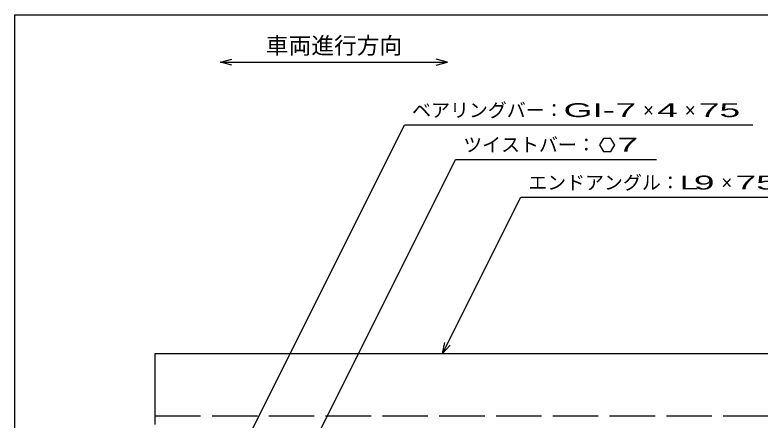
# Model space of a CAD drawing. Units: millimetres, scale not verified. Extents: x -1456 to 1385, y -1026 to 843.
# Drawn here: x -1383 to -596, y 414 to 843 of the extents above; entities that cross this region are included whole.
import ezdxf
from ezdxf.enums import TextEntityAlignment as Align

# ---------------------------------------------------------------- set-up
doc = ezdxf.new("R2010")
doc.units = ezdxf.units.MM
doc.header["$LTSCALE"] = 8
doc.linetypes.add('DASHED', pattern=[7.5, 6, -1.5])
for name, color, linetype, lineweight in [('0_2', 150, 'Continuous', 25), ('16', 3, 'Continuous', 25), ('22', 4, 'Continuous', 25)]:
    doc.layers.add(name, color=color, linetype=linetype, lineweight=lineweight)
doc.styles.add('ベクトル', font='')
doc.styles.get('ベクトル').set_extended_font_data('ベクトル')

msp = doc.modelspace()

# ---------------------------------------------------------------- linework, layer by layer
at = {"layer": '0_2'}
for p, q in [((-1383.2, -917.2), (-1383.2, 842.8)), ((-1383.2, 842.8), (1384.8, 842.8))]:
    msp.add_line(p, q, dxfattribs=at)
at = {"layer": '0_2', "color": 4}
for p, q in [((-1166.117, 792.767), (-1154.117, 795.967)), ((-926.117, 792.767), (-938.117, 795.967)), ((-1154.117, 789.567), (-1166.117, 792.767)), ((-1166.117, 792.767), (-926.117, 792.767)), ((-938.117, 789.567), (-926.117, 792.767))]:
    msp.add_line(p, q, dxfattribs=at)
at = {"layer": '16'}
for p, q in [((-1235, 485), (-240, 485)), ((-1235, 410), (-1235, 485))]:
    msp.add_line(p, q, dxfattribs=at)
at = {"layer": '16', "linetype": 'DASHED'}
msp.add_line((-1235, 419), (-240, 419), dxfattribs=at)
at = {"layer": '22'}
for p, q in [((-1157.4, 355), (-971.65, 726.5)), ((-971.65, 726.5), (-603.65, 726.5)), ((-761.65, 712.212), (-765.65, 705.284)), ((-753.65, 712.212), (-761.65, 712.212)), ((-749.65, 705.2), (-753.65, 712.212)), ((-765.65, 705.284), (-761.65, 698.356)), ((-753.65, 698.356), (-749.65, 705.284)), ((-761.65, 698.356), (-753.65, 698.356)), ((-1072.65, 380), (-917.65, 690)), ((-917.65, 690), (-705.65, 690)), ((-931.45, 485), (-848.95, 650)), ((-848.95, 650), (-496.95, 650)), ((-931.45, 485), (-929.05, 496.68)), ((-931.45, 485), (-923.45, 493.8))]:
    msp.add_line(p, q, dxfattribs=at)

# ---------------------------------------------------------------- texts
at = {"layer": '0_2', "color": 2, "style": 'ベクトル'}
msp.add_text('車両進行方向', height=17.6, dxfattribs=at).set_placement((-1118.117, 810.367), align=Align.MIDDLE_LEFT)
at = {"layer": '22', "color": 2, "style": 'ベクトル'}
for s, p in [('ベアリングバー：', (-963.65, 742.1)), ('×', (-719.65, 742.1)), ('×', (-675.65, 742.1)), ('ツイストバー：', (-909.65, 705.6)), ('エンドアングル：', (-840.95, 665.6)), ('×', (-636.95, 665.6))]:
    msp.add_text(s, height=14.66, dxfattribs=at).set_placement(p, align=Align.MIDDLE_LEFT)
for s, width, p in [('GI-', 2, (-803.65, 742.1)), (' 7 ', 2, (-759.65, 742.1)), (' 4 ', 2, (-715.65, 742.1)), (' 75 ', 2, (-671.65, 742.1)), (' 7 ', 2, (-757.65, 705.684)), ('L', 1.8, (-680.95, 665.6)), (' 9 ', 2, (-676.95, 665.6)), (' 75 ', 2, (-632.95, 665.6))]:
    msp.add_text(s, height=14.66, dxfattribs=dict(at, width=width)).set_placement(p, align=Align.MIDDLE_LEFT)

doc.saveas('drawing.dxf')
